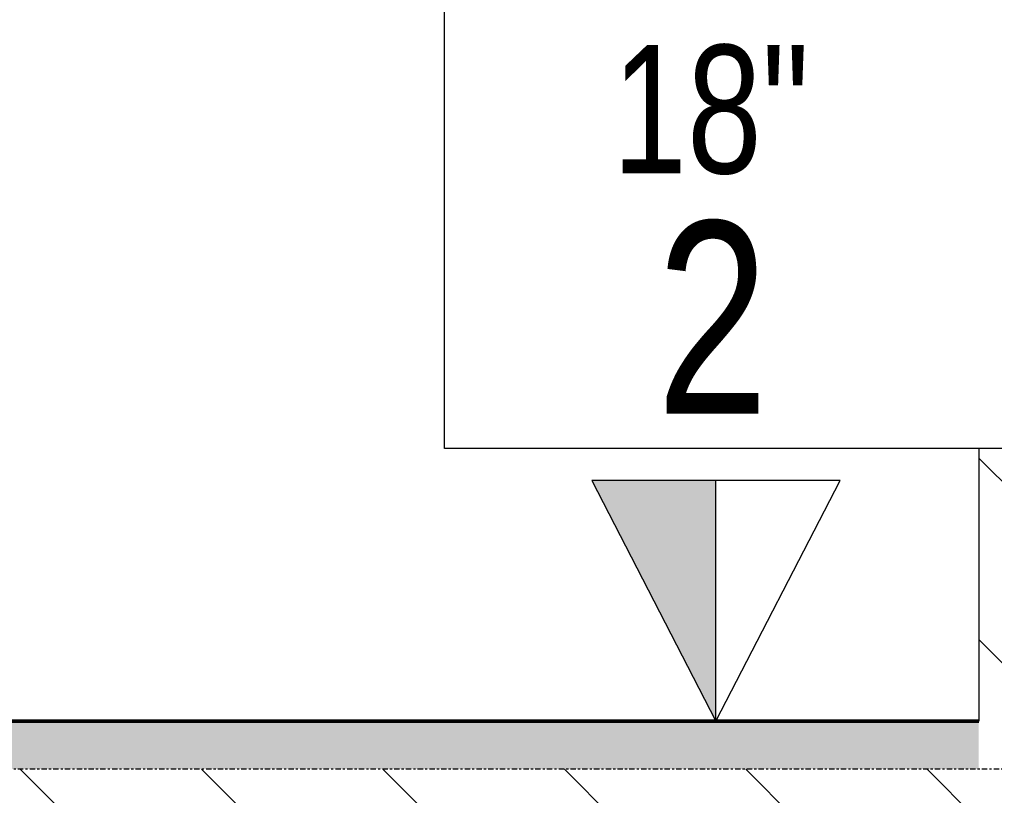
# Model space of a CAD drawing. Header units: inches. Extents: x -1205 to 1409, y -1117 to 895.
# Drawn here: x -646.48 to -600.86, y -1043.35 to -1007.04 of the extents above; entities that cross this region are included whole.
import ezdxf

# ---------------------------------------------------------------- set-up
doc = ezdxf.new("R2010")
doc.units = ezdxf.units.IN
doc.header["$MEASUREMENT"] = 0
doc.linetypes.add('Grid Line 1_4_', pattern=[0.4375, 0.25, -0.0625, 0.0625, -0.0625])
for name, color, linetype, lineweight in [('A-ANNO-NOTE', 131, 'Continuous', 9), ('A-GENM', 13, 'Continuous', 9), ('A-WALL-PATT', 111, 'Continuous', 13), ('I-WALL', 2, 'Continuous', 13), ('S-GRID', 1, 'Continuous', 9)]:
    doc.layers.add(name, color=color, linetype=linetype, lineweight=lineweight)
doc.styles.add('Arial_1', font='arial.ttf', dxfattribs={"width": 0.75, "height": 9})
doc.styles.add('Arial_2', font='arial.ttf', dxfattribs={"width": 0.75, "height": 6})
pattern_1 = [(135, (0, 0), (-4.24264, -4.24264), [])]

# ---------------------------------------------------------------- blocks, each defined once
blk = doc.blocks.new('Generic Model Adjustable Table - Default-3133648-8TH FLOOR TELECOM PLAN')
at = {"layer": 'A-GENM', "color": 53}
for p, q in [((39, 10), (39, -15)), ((39, -15), (-39, -15))]:
    blk.add_line(p, q, dxfattribs=at)
blk = doc.blocks.new('18433_1 - AEO NY - CENTRAL_rvt-1-8TH FLOOR TELECOM PLAN')
at = {"layer": 'A-WALL-PATT', "lineweight": 9}
h = blk.add_hatch(dxfattribs=at)
h.set_pattern_fill('FP_1', color=53, style=0, pattern_type=2)
h.set_pattern_definition(pattern_1)
h.paths.add_polyline_path([(-601.602, -1042.119), (-599.352, -1042.119), (-599.352, -1027.119), (-601.602, -1027.119), (-601.602, -1039.869)], flags=0)
at = {"layer": 'A-WALL-PATT'}
blk.add_hatch(color=253, dxfattribs=at).paths.add_polyline_path([(-601.602, -1042.119), (-601.602, -1039.869), (-687.602, -1039.869), (-687.602, -1042.119)], flags=0)
at = {"layer": 'A-WALL-PATT', "lineweight": 9}
h = blk.add_hatch(dxfattribs=at)
h.set_pattern_fill('FP_1', color=53, style=0, pattern_type=2)
h.set_pattern_definition(pattern_1)
h.paths.add_polyline_path([(304.398, -1054.119), (304.398, -1042.119), (138.898, -1042.119), (138.898, -1048.619), (110.898, -1048.619), (110.898, -1042.119), (-75.227, -1042.119), (-75.227, -1048.619), (-99.227, -1048.619), (-99.227, -1042.119), (-332.82, -1042.119), (-332.82, -1043.119), (-356.82, -1043.119), (-356.82, -1042.119), (-575.102, -1042.119), (-575.102, -1043.119), (-599.102, -1043.119), (-599.102, -1042.119), (-789.977, -1042.119), (-789.977, -1048.619), (-817.977, -1048.619), (-817.977, -1042.119), (-892.388, -1042.119), (-892.388, -1054.119), (266.998, -1054.119)], flags=0)
at = {"layer": 'I-WALL', "color": 133, "lineweight": 20}
for p, q in [((-599.352, -1027.119), (-601.602, -1027.119)), ((-601.602, -1027.119), (-601.602, -1039.869))]:
    blk.add_line(p, q, dxfattribs=at)
at = {"layer": 'I-WALL', "color": 213, "lineweight": 50}
blk.add_line((-601.602, -1039.869), (-687.602, -1039.869), dxfattribs=at)
at = {"layer": 'S-GRID', "linetype": 'Grid Line 1_4_'}
blk.add_line((444.899, -1042.119), (-904.422, -1042.119), dxfattribs=at)
at = {"color": 53, "lineweight": 9, "rotation": 269.9999999999993}
blk.add_blockref('Generic Model Adjustable Table - Default-3133648-8TH FLOOR TELECOM PLAN', (-611.602, -988.119), dxfattribs=at)

msp = doc.modelspace()

# ---------------------------------------------------------------- block references
at = {"lineweight": 5}
msp.add_blockref('18433_1 - AEO NY - CENTRAL_rvt-1-8TH FLOOR TELECOM PLAN', (0, 0), dxfattribs=at)

# ---------------------------------------------------------------- next in the draw order: hatches: boundary and pattern name
at = {"layer": 'A-ANNO-NOTE'}
msp.add_hatch(color=256, dxfattribs=at).paths.add_polyline_path([(-613.895, -1039.869), (-613.895, -1028.619), (-619.701, -1028.619), (-618.662, -1030.633)], flags=0)

# ---------------------------------------------------------------- next in the draw order: linework, layer by layer
for p, q in [((-613.895, -1028.619), (-619.701, -1028.619)), ((-619.701, -1028.619), (-613.895, -1039.869)), ((-613.895, -1039.869), (-613.895, -1028.619))]:
    msp.add_line(p, q, dxfattribs=at)
at = {"layer": 'A-ANNO-NOTE', "lineweight": 20}
for p, q in [((-619.701, -1028.619), (-613.895, -1039.869)), ((-608.088, -1028.619), (-619.701, -1028.619)), ((-613.895, -1039.869), (-608.088, -1028.619))]:
    msp.add_line(p, q, dxfattribs=at)

# ---------------------------------------------------------------- next in the draw order: texts
at = {"layer": 'A-ANNO-NOTE', "attachment_point": 1}
for s, insert, char_height, width, style in [('18"', (-618.744, -1008.239), 6, 11.3625, 'Arial_2'), ('2', (-616.675, -1016.491), 9, 6.363, 'Arial_1')]:
    msp.add_mtext(s, dxfattribs=dict(at, insert=insert, char_height=char_height, width=width, style=style))

doc.saveas('drawing.dxf')
